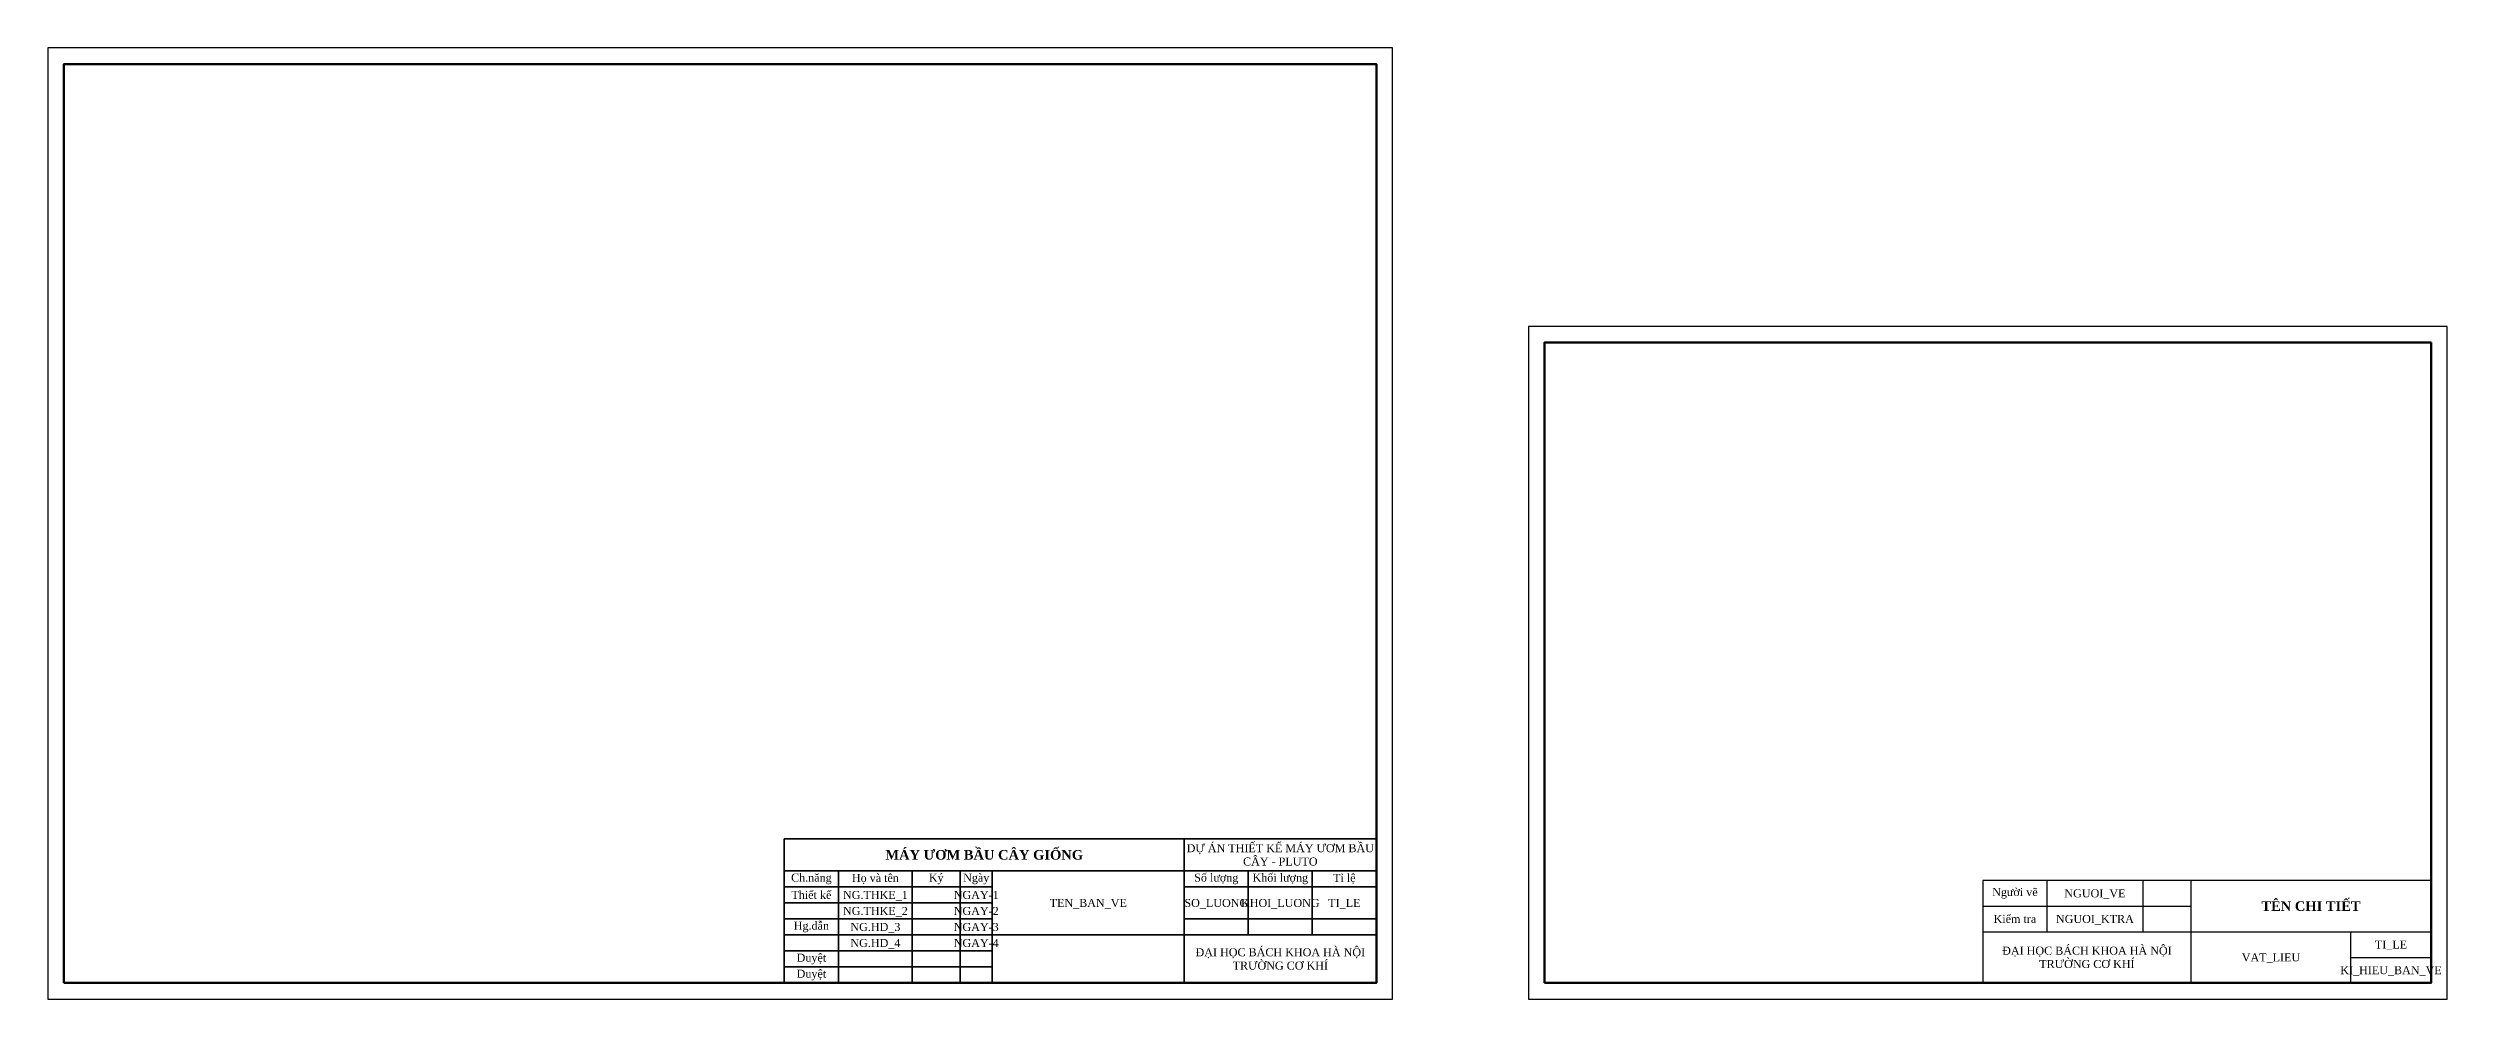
# Model space of a CAD drawing. Header units: millimetres. Extents: x 0 to 4934, y -1200 to 1230.
# Drawn here: x 4184 to 4934, y 388 to 686 of the extents above; entities that cross this region are included whole.
import ezdxf
from ezdxf.enums import TextEntityAlignment as Align

# ---------------------------------------------------------------- set-up
doc = ezdxf.new("R2010")
doc.units = ezdxf.units.MM
doc.header["$LTSCALE"] = 5
doc.header["$MEASUREMENT"] = 0
doc.layers.add('LIENDAM', color=3, linetype='Continuous', lineweight=50)
doc.layers.add('net dam', color=7, linetype='Continuous', lineweight=35)
doc.styles.get("Standard").update_dxf_attribs({"font": 'times.ttf', "height": 2.5})

msp = doc.modelspace()

# ---------------------------------------------------------------- linework, layer by layer
at = {"layer": 'Defpoints'}
for p, q in [((4928.5, 425.5), (4788.5, 425.5)), ((4788.5, 425.5), (4788.5, 393.5)), ((4808.5, 425.5), (4808.5, 409.5)), ((4838.5, 425.5), (4838.5, 409.5)), ((4853.5, 425.5), (4853.5, 393.5)), ((4928.5, 393.5), (4928.5, 425.5)), ((4788.5, 417.5), (4853.5, 417.5)), ((4788.5, 409.5), (4928.5, 409.5)), ((4903.5, 393.5), (4903.5, 409.5)), ((4903.5, 401.5), (4928.5, 401.5)), ((4788.5, 393.5), (4928.5, 393.5))]:
    msp.add_line(p, q, dxfattribs=at)
for points in [[(4184, 388.5), (4604, 388.5), (4604, 685.5), (4184, 685.5)], [(4646.5, 388.5), (4933.5, 388.5), (4933.5, 598.5), (4646.5, 598.5)]]:
    msp.add_lwpolyline(points, close=True, dxfattribs=at)
at = {"layer": 'LIENDAM'}
for points in [[(4189, 393.5), (4599, 393.5), (4599, 680.5), (4189, 680.5)], [(4651.5, 393.5), (4928.5, 393.5), (4928.5, 593.5), (4651.5, 593.5)]]:
    msp.add_lwpolyline(points, close=True, dxfattribs=at)
at = {"layer": 'net dam'}
for p, q in [((4414, 393.5), (4414, 438.5)), ((4414, 438.5), (4599, 438.5)), ((4539, 393.5), (4539, 438.5)), ((4599, 438.5), (4599, 393.5)), ((4414, 428.5), (4599, 428.5)), ((4431, 393.5), (4431, 428.5)), ((4454, 393.5), (4454, 428.5)), ((4469, 393.5), (4469, 428.5)), ((4479, 393.5), (4479, 428.5)), ((4559, 428.5), (4559, 408.5)), ((4579, 428.5), (4579, 408.5)), ((4414, 423.5), (4479, 423.5)), ((4539, 423.5), (4599, 423.5)), ((4414, 418.5), (4479, 418.5)), ((4414, 413.5), (4479, 413.5)), ((4539, 413.5), (4599, 413.5)), ((4414, 408.5), (4599, 408.5)), ((4414, 403.5), (4479, 403.5)), ((4414, 398.5), (4479, 398.5)), ((4599, 393.5), (4414, 393.5))]:
    msp.add_line(p, q, dxfattribs=at)

# ---------------------------------------------------------------- texts
at = {"layer": 'Defpoints', "attachment_point": 5}
for s, width, insert, char_height in [('Người vẽ', 20, (4798.5, 421.5), 2.5), ('{\\fTimes New Roman|b1|i0|c0|p18;TÊN CHI TIẾT}', 75, (4891, 417.5), 3), ('Kiểm tra', 20, (4798.5, 413.5), 2.5), ('ĐẠI HỌC BÁCH KHOA HÀ NỘI\\PTRƯỜNG CƠ KHÍ', 65, (4821, 401.5), 2.5)]:
    msp.add_mtext_dynamic_manual_height_columns(s, width=width, gutter_width=12.5, heights=[0], dxfattribs=dict(at, insert=insert, char_height=char_height))
at = {"layer": 'Defpoints'}
for tag, text, p in [('NGUOI_VE', '', (4823.5, 421.5)), ('NGUOI_KTRA', '', (4823.5, 413.5)), ('TI_LE', '1:1', (4916, 405.5)), ('VAT_LIEU', '', (4878.5, 401.5)), ('KI_HIEU_BAN_VE', '', (4916, 397.5))]:
    msp.add_attdef(tag, text=text, height=2.5, dxfattribs=at).set_placement(p, align=Align.MIDDLE_CENTER)
at = {"layer": 'net dam', "attachment_point": 5}
for s, width, insert, char_height in [('{\\fTimes New Roman|b1|i0|c0|p18;MÁY ƯƠM BẦU CÂY GIỐNG}', 125, (4476.5, 433.5), 3), ('DỰ ÁN THIẾT KẾ MÁY ƯƠM BẦU CÂY - PLUTO', 60, (4569, 433.5), 2.5), ('Ch.năng', 17, (4422.5, 426), 2.5), ('Họ và tên', 23, (4442.5, 426), 2.5), ('Ký', 15, (4461.5, 426), 2.5), ('Ngày', 10, (4474, 426), 2.5), ('Số lượng', 20, (4549, 426), 2.5), ('Khối lượng', 20, (4569, 426), 2.5), ('Tỉ lệ', 20, (4589, 426), 2.5), ('Thiết kế', 17, (4422.5, 421), 2.5), ('Hg.dẫn', 17, (4422.5, 411), 2.5), ('ĐẠI HỌC BÁCH KHOA HÀ NỘI \\PTRƯỜNG CƠ KHÍ', 60, (4569, 401), 2.5), ('Duyệt', 17, (4422.5, 401), 2.5), ('Duyệt', 17, (4422.5, 396), 2.5)]:
    msp.add_mtext_dynamic_manual_height_columns(s, width=width, gutter_width=12.5, heights=[0], dxfattribs=dict(at, insert=insert, char_height=char_height))
at = {"layer": 'net dam'}
for tag, p in [('NG.THKE_1', (4442.5, 421)), ('NGAY-1', (4474, 421)), ('TEN_BAN_VE', (4509, 418.5)), ('SO_LUONG', (4549, 418.5)), ('KHOI_LUONG', (4569, 418.5)), ('TI_LE', (4589, 418.5)), ('NG.THKE_2', (4442.5, 416)), ('NG.HD_3', (4442.5, 411)), ('NGAY-2', (4474, 416)), ('NGAY-3', (4474, 411)), ('NG.HD_4', (4442.5, 406)), ('NGAY-4', (4474, 406))]:
    msp.add_attdef(tag, text='', height=2.5, dxfattribs=at).set_placement(p, align=Align.MIDDLE_CENTER)

doc.saveas('drawing.dxf')
